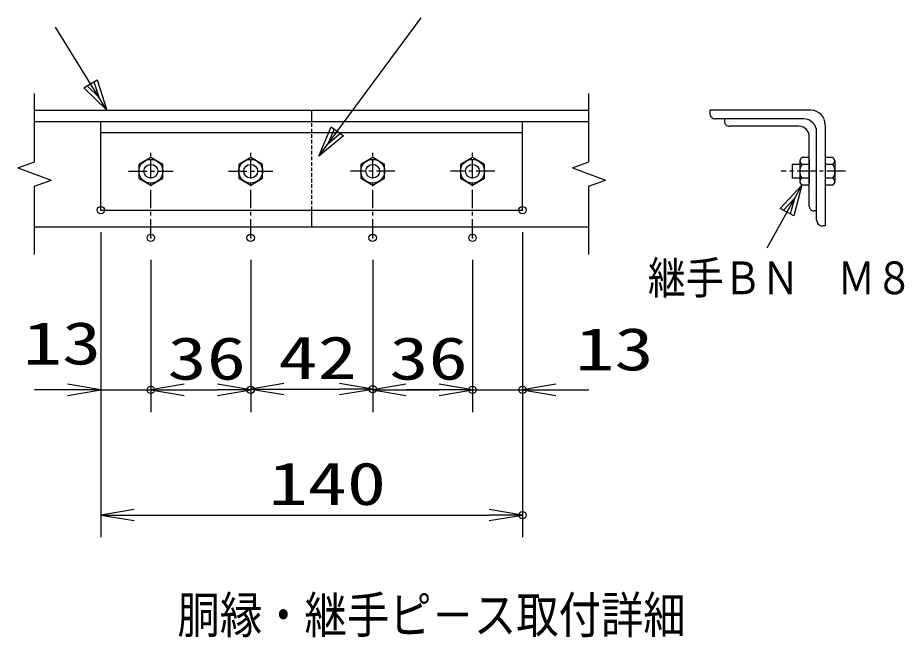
# Model space of a CAD drawing. Units: millimetres, scale not verified. Extents: x -4455 to 4455, y -3150 to 3150.
# Drawn here: x 1352 to 2550, y -472 to 366 of the extents above; entities that cross this region are included whole.
import ezdxf
from ezdxf.enums import TextEntityAlignment as Align

# ---------------------------------------------------------------- set-up
doc = ezdxf.new("R2010")
doc.units = ezdxf.units.MM
doc.header["$LTSCALE"] = 20
doc.header["$PDMODE"] = 32
doc.header["$PDSIZE"] = 10
doc.linetypes.add('USER2', pattern=[2, 1.25, -0.25, 0.25, -0.25])
doc.linetypes.add('USER3', pattern=[0.375, 0.25, -0.125])
for name, color, linetype, lineweight in [('0-0_1', 7, 'Continuous', 25), ('0-1_2', 7, 'Continuous', 25), ('0-2_0', 4, 'Continuous', 25)]:
    doc.layers.add(name, color=color, linetype=linetype, lineweight=lineweight)
doc.layers.add('0-5_DEFPOINTS', color=7, linetype='Continuous')
doc.styles.add('ＭＳ ゴシック', font='')
doc.styles.get('ＭＳ ゴシック').set_extended_font_data('MS Gothic')

# ---------------------------------------------------------------- blocks, each defined once
blk = doc.blocks.new('DARROWS')
at = {"layer": '0-2_0', "color": 2}
blk.add_line((0, 0), (-19.982, 0), dxfattribs=at)
blk.add_lwpolyline([(-20, -3.333), (0, 0), (-20, 3.333)], dxfattribs=at)

msp = doc.modelspace()

# ---------------------------------------------------------------- linework, layer by layer
at = {"layer": '0-0_1', "color": 4}
for p, q in [((1758.74, 178.56), (1897.27, 365.95)), ((1472.03, 240.82), (1402.76, 353.3)), ((1374.02, 170.95), (1374.02, 263.32)), ((2124.02, 170.95), (2124.02, 263.32)), ((1351.52, 162.76), (1374.02, 170.95)), ((2101.52, 162.76), (2124.02, 170.95)), ((1351.52, 162.76), (1396.52, 146.38)), ((2101.52, 162.76), (2146.52, 146.38)), ((1374.02, 138.19), (1396.52, 146.38)), ((1374.02, 45.82), (1374.02, 138.19)), ((2412.03, 139.7), (2364.69, 54.44)), ((2382.46, 108.08), (2412.03, 139.7)), ((2387.05, 105.53), (2401.84, 121.34)), ((2401.84, 121.34), (2396.23, 100.43))]:
    msp.add_line(p, q, dxfattribs=at)
at = {"layer": '0-0_1'}
for p, q in [((1374.02, 240.82), (2124.02, 240.82)), ((1749.02, 225.82), (1749.02, 240.82)), ((1374.02, 225.82), (2124.02, 225.82)), ((1464.02, 105.82), (1464.02, 225.82)), ((2034.02, 105.82), (2034.02, 225.82)), ((1464.02, 210.82), (2034.02, 210.82)), ((1531.52, 176.94), (1515.39, 167.63)), ((1547.65, 167.63), (1531.52, 176.94)), ((1666.52, 176.94), (1650.39, 167.63)), ((1682.65, 167.63), (1666.52, 176.94)), ((1831.52, 176.94), (1815.39, 167.63)), ((1847.65, 167.63), (1831.52, 176.94)), ((1966.52, 176.94), (1950.39, 167.63)), ((1982.65, 167.63), (1966.52, 176.94)), ((2421.93, 176.94), (2412.03, 176.94)), ((2453.71, 176.94), (2443.55, 176.94)), ((2456.62, 172.33), (2456.62, 144.4)), ((1515.39, 167.63), (1515.39, 149.01)), ((1547.65, 149.01), (1547.65, 167.63)), ((1650.39, 167.63), (1650.39, 149.01)), ((1682.65, 149.01), (1682.65, 167.63)), ((1815.39, 167.63), (1815.39, 149.01)), ((1847.65, 149.01), (1847.65, 167.63)), ((1950.39, 167.63), (1950.39, 149.01)), ((1982.65, 149.01), (1982.65, 167.63)), ((2409.03, 167.63), (2398.81, 167.63)), ((2421.93, 167.63), (2412.03, 167.63)), ((2453.55, 167.63), (2443.55, 167.63)), ((1515.39, 149.01), (1531.52, 139.7)), ((1531.52, 139.7), (1547.65, 149.01)), ((1650.39, 149.01), (1666.52, 139.7)), ((1666.52, 139.7), (1682.65, 149.01)), ((1815.39, 149.01), (1831.52, 139.7)), ((1831.52, 139.7), (1847.65, 149.01)), ((2409.03, 149.01), (2398.81, 149.01)), ((2421.93, 149.01), (2412.03, 149.01)), ((2453.66, 149.01), (2443.55, 149.01)), ((2421.93, 139.7), (2412.03, 139.7)), ((2453.6, 139.7), (2443.55, 139.7)), ((1464.02, 105.82), (2034.02, 105.82)), ((1749.02, 83.32), (1749.02, 105.82)), ((1374.02, 83.32), (2124.02, 83.32))]:
    msp.add_line(p, q, dxfattribs=at)
at = {"layer": '0-0_1', "color": 4, "linetype": 'USER3'}
msp.add_line((1749.02, 105.82), (1749.02, 225.82), dxfattribs=at)
at = {"layer": '0-0_1', "color": 4, "linetype": 'USER2'}
for p, q in [((1531.52, 68.32), (1531.52, 188.32)), ((1666.52, 68.32), (1666.52, 188.32)), ((1831.52, 68.32), (1831.52, 188.32)), ((1966.52, 68.32), (1966.52, 188.32)), ((1501.52, 158.32), (1561.52, 158.32)), ((1636.52, 158.32), (1696.52, 158.32)), ((1861.52, 158.32), (1801.52, 158.32)), ((1996.52, 158.32), (1936.52, 158.32)), ((2470.75, 158.32), (2383.93, 158.32))]:
    msp.add_line(p, q, dxfattribs=at)
at = {"layer": '0-0_1', "color": 4}
for points in [[(1441.06, 271.08), (1458.94, 282.09), (1472.03, 240.82)], [(1792.15, 206.09), (1758.74, 178.56), (1775.26, 218.57)]]:
    msp.add_lwpolyline(points, close=True, dxfattribs=at)
for points in [[(1454.47, 279.34), (1461.02, 258.7), (1445.53, 273.83)], [(1787.93, 209.21), (1771.22, 195.45), (1779.48, 215.45)], [(2124.02, 45.82), (2124.02, 138.19), (2146.52, 146.38)], [(2412.03, 139.7), (2400.82, 97.88), (2382.46, 108.08)]]:
    msp.add_lwpolyline(points, dxfattribs=at)
at = {"layer": '0-0_1'}
msp.add_lwpolyline([(1950.39, 149.01), (1966.52, 139.7), (1982.65, 149.01)], dxfattribs=at)
for centre, radius in [((1531.52, 158.32), 16.13), ((1666.52, 158.32), 16.13), ((1831.52, 158.32), 16.13), ((1966.52, 158.32), 16.13), ((1531.52, 158.32), 9.31), ((1666.52, 158.32), 9.31), ((1831.52, 158.32), 9.31), ((1966.52, 158.32), 9.31)]:
    msp.add_circle(centre, radius, dxfattribs=at)
for centre, radius, start, end in [((2424.02, 221.29), 19.54, 0, 90), ((2414.25, 211.52), 17.58, 0, 90), ((2408, 205.27), 13.93, 0, 90), ((2414.77, 172.37), 5.52, 120.9258, 239.92639), ((2450.87, 172.37), 5.52, 300.07333, 59.07392), ((2425.03, 158.23), 15.99, 144.11156, 215.34193), ((2440.62, 158.23), 15.99, 324.65771, 35.88809), ((2414.3, 144.43), 5.21, 116.37906, 244.40222), ((2451.34, 144.43), 5.21, 295.59689, 63.62006)]:
    msp.add_arc(centre, radius, start, end, dxfattribs=at)
at = {"layer": '0-1_2'}
for p, q in [((2424.02, 240.82), (2287.26, 240.82)), ((2287.26, 240.82), (2287.26, 236.91)), ((2414.25, 229.1), (2295.08, 229.1)), ((2307.38, 228.48), (2307.38, 225.39)), ((2408, 219.2), (2313.57, 219.2)), ((2443.55, 221.29), (2443.55, 84.53)), ((2421.93, 110.84), (2421.93, 205.27)), ((2431.83, 92.35), (2431.83, 211.52)), ((2409.03, 172.29), (2409.03, 144.35)), ((2421.93, 174.45), (2421.93, 142.2)), ((2443.55, 174.45), (2443.55, 142.2)), ((2398.81, 167.63), (2398.81, 149.01)), ((2431.21, 104.65), (2428.12, 104.65)), ((2443.55, 84.53), (2439.65, 84.53))]:
    msp.add_line(p, q, dxfattribs=at)
for centre, radius in [((2295.08, 236.91), 7.81), ((2313.57, 225.39), 6.19), ((2428.12, 110.84), 6.19), ((2439.65, 92.35), 7.81)]:
    msp.add_arc(centre, radius, 179.99992, 270, dxfattribs=at)
at = {"layer": '0-2_0', "color": 1}
for p, q in [((1464.02, 75.82), (1464.02, -167.26)), ((1464.02, 75.82), (1464.02, -336.68)), ((2034.02, 75.82), (2034.02, -336.68)), ((2034.02, 75.82), (2034.02, -167.26)), ((1531.52, 38.32), (1531.52, -167.26)), ((1531.52, 38.32), (1531.52, -167.26)), ((1666.52, 38.32), (1666.52, -166.26)), ((1666.52, 38.32), (1666.52, -167.26)), ((1831.52, 38.32), (1831.52, -166.26)), ((1831.52, 38.32), (1831.52, -167.26)), ((1966.52, 38.32), (1966.52, -167.26)), ((1966.52, 38.32), (1966.52, -167.26))]:
    msp.add_line(p, q, dxfattribs=at)
at = {"layer": '0-2_0', "color": 2}
for p, q in [((1419.02, -137.26), (1374.02, -137.26)), ((1464.02, -137.26), (1531.52, -137.26)), ((1576.52, -137.26), (1621.52, -137.26)), ((1576.52, -137.26), (1621.52, -137.26)), ((1711.52, -136.26), (1786.52, -136.26)), ((1921.52, -137.26), (1876.52, -137.26)), ((1876.52, -137.26), (1921.52, -137.26)), ((1966.52, -137.26), (2034.02, -137.26)), ((2079.02, -137.26), (2124.02, -137.26)), ((1509.02, -306.68), (1989.02, -306.68))]:
    msp.add_line(p, q, dxfattribs=at)
at = {"layer": '0-5_DEFPOINTS'}
for p in [(1464.02, 105.82), (2034.02, 105.82), (1531.52, 68.32), (1666.52, 68.32), (1831.52, 68.32), (1966.52, 68.32), (1831.52, -136.26), (1531.52, -137.26), (1666.52, -137.26), (1966.52, -137.26), (2034.02, -137.26), (2034.02, -306.68)]:
    msp.add_point(p, dxfattribs=at)

# ---------------------------------------------------------------- block references
at = {"layer": '0-2_0', "xscale": 2.25, "yscale": 2.25}
for p in [(1464.02, -137.26), (1666.52, -137.26), (1831.52, -136.26), (1966.52, -137.26), (1966.52, -137.26), (2034.02, -306.68)]:
    msp.add_blockref('DARROWS', p, dxfattribs=at)
at = {"layer": '0-2_0', "xscale": 2.25, "yscale": 2.25, "rotation": 180}
for p in [(1531.52, -137.26), (1531.52, -137.26), (1666.52, -136.26), (1831.52, -137.26), (2034.02, -137.26), (1464.02, -306.68)]:
    msp.add_blockref('DARROWS', p, dxfattribs=at)

# ---------------------------------------------------------------- texts
at = {"layer": '0-0_1', "color": 4, "style": 'ＭＳ ゴシック', "width": 0.85}
for s, height, p in [('継手ＢＮ\u3000Ｍ８', 44.2, (2203.74, -21.17)), ('胴縁・継手ピ－ス取付詳細', 49.39, (1567.52, -481.18))]:
    msp.add_text(s, height=height, dxfattribs=at).set_placement(p, align=Align.BOTTOM_LEFT)
at = {"layer": '0-2_0', "color": 3, "style": 'ＭＳ ゴシック', "width": 1.35}
for s, p in [('13', (1358.34, -120.36)), ('13', (2105.34, -128.36)), ('36', (1554.02, -140.86)), ('42', (1704.02, -139.86)), ('36', (1854.02, -140.86)), ('140', (1690.52, -310.28))]:
    msp.add_text(s, height=57.77, dxfattribs=at).set_placement(p, align=Align.BOTTOM_LEFT)

doc.saveas('drawing.dxf')
